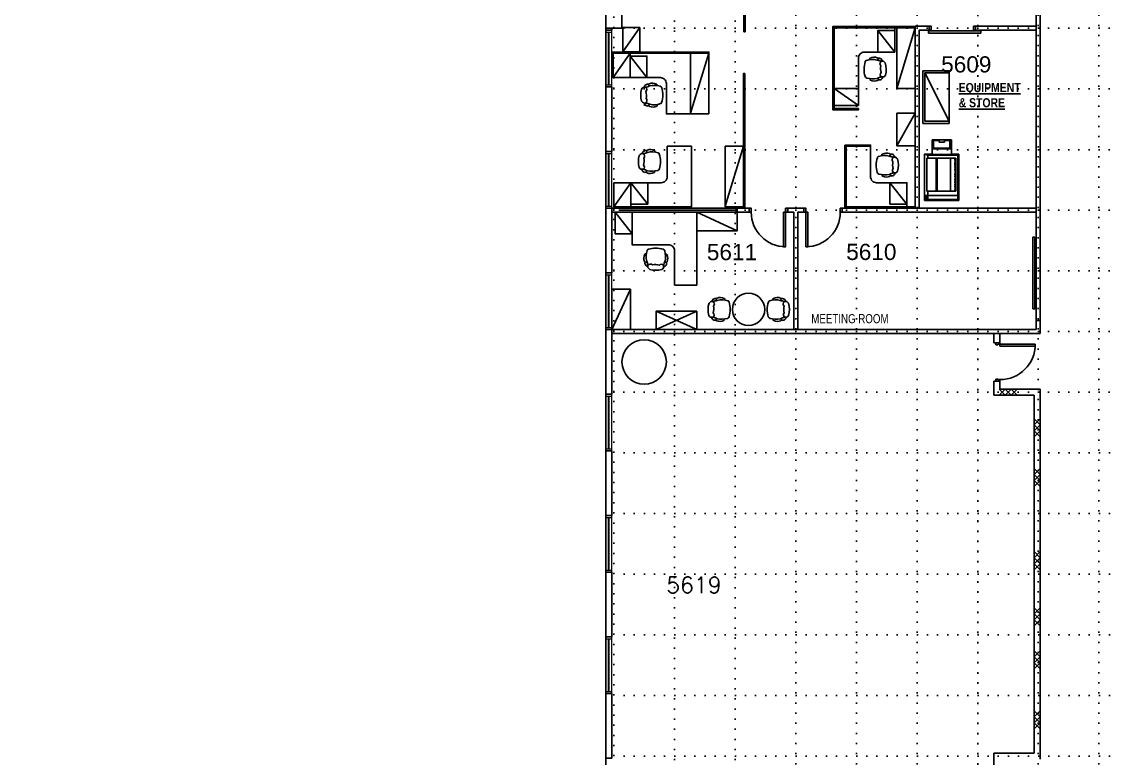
# Model space of a CAD drawing. Extents: x -68523 to 336700, y -113452 to 119396.
# Drawn here: x 218601 to 245408, y -3000 to 15214 of the extents above; entities that cross this region are included whole.
import ezdxf

# ---------------------------------------------------------------- set-up
doc = ezdxf.new("R2010")
doc.units = 0
doc.header["$LTSCALE"] = 1000
doc.header["$MEASUREMENT"] = 0
doc.linetypes.add('EC-5thFloor-s6144$0$DOT', pattern=[0.25, 0, -0.25])
doc.linetypes.add('HIDDEN', pattern=[0.375, 0.25, -0.125])
doc.layers.get('0').update_dxf_attribs({"linetype": 'CONTINUOUS'})
for name, color, linetype in [('chair', 3, 'CONTINUOUS'), ('EC-5thFloor-s6144$0$4', 9, 'EC-5thFloor-s6144$0$DOT'), ('EC-5thFloor-s6144$0$Dry-Wall', 4, 'CONTINUOUS'), ('EC-5thFloor-s6144$0$ECOLUMN', 7, 'CONTINUOUS'), ('EC-5thFloor-s6144$0$EPARTITION', 1, 'CONTINUOUS'), ('EC-5thFloor-s6144$0$ROOM-NO', 4, 'CONTINUOUS'), ('EPARTITION', 1, 'CONTINUOUS'), ('Layer1', 1, 'CONTINUOUS'), ('N-DOOR', 7, 'CONTINUOUS'), ('n-wall', 3, 'CONTINUOUS'), ('N_Fur', 41, 'CONTINUOUS'), ('Rm-No-New', 3, 'CONTINUOUS')]:
    doc.layers.add(name, color=color, linetype=linetype)
doc.layers.add('EC-5thFloor-s6144$0$EWINDOW', color=9, linetype='CONTINUOUS', lineweight=9)
doc.layers.add('EC-5thFloor-s6144$0$HATCH-LINE', color=13, linetype='CONTINUOUS', plot=False)
doc.styles.add('Arial Narrow', font='ARIALN.TTF')
doc.styles.add('EC-5thFloor-s6144$0$STANDARD', font='romans.shx')
doc.styles.add('ece-fitout$0$FREEHAND', font='ARCH2.SHX')
doc.styles.add('T1', font='arial.ttf')

# ---------------------------------------------------------------- blocks, each defined once
blk = doc.blocks.new('EC-5thFloor-s6144$0$grid-base')
for p, q in [((-24750, -73750), (-24750, 750)), ((-23250, -80350), (-23250, 750)), ((-21750, -76600), (-21750, 750)), ((-20250, -73700), (-20250, 750)), ((-18750, -73700), (-18750, 750)), ((-17250, -73700), (-17250, 750)), ((-15750, -73700), (-15750, 750)), ((-15750, -50950), (-15750, 750)), ((-14250, -73700), (-14250, 750)), ((-12750, -73700), (-12750, 750)), ((-24750, -15750), (750, -15750)), ((-24750, -17250), (750, -17250)), ((-24750, -18752), (750, -18752)), ((-24750, -20250), (750, -20250)), ((-24750, -21750), (750, -21750)), ((-24750, -23250), (750, -23250)), ((-24750, -24750), (750, -24750)), ((-10989, -26250), (-24750, -26250)), ((-10989, -27750), (-24750, -27750)), ((-10989, -29250), (-24750, -29250)), ((-10989, -30750), (-24750, -30750)), ((-10989, -32250), (-24750, -32250)), ((-10989, -33750), (-24750, -33750))]:
    blk.add_line(p, q)
blk = doc.blocks.new('EC-5thFloor-s6144$0$E-WIN1')
at = {"layer": 'EC-5thFloor-s6144$0$EWINDOW', "linetype": 'Continuous'}
for p, q in [((1399.9972, 149.9997), (0, 149.9997)), ((0, 149.9997), (0, 0)), ((0, 0), (1399.9972, 0)), ((1349.9973, 149.9997), (49.9999, 149.9997)), ((49.9999, 149.9997), (49.9999, 0)), ((49.9999, 79.99984), (1349.9973, 79.99984)), ((49.9999, 69.99986), (49.9999, 79.99984)), ((1349.9973, 69.99986), (49.9999, 69.99986)), ((49.9999, 0), (1349.9973, 0)), ((1349.9973, 0), (1349.9973, 149.9997)), ((1349.9973, 79.99984), (1349.9973, 69.99986)), ((1399.9972, 0), (1399.9972, 149.9997))]:
    blk.add_line(p, q, dxfattribs=at)
blk = doc.blocks.new('EC-5thFloor-s6144$0$DR875')
for p, q in [((868.5, 100), (868.5, 975)), ((912.5, 100), (912.5, 975)), ((0, 100), (0, 0)), ((37.5, 100), (0, 100)), ((0, 0), (50, 0)), ((37.5, 50), (37.5, 100)), ((50, 50), (37.5, 50)), ((50, 0), (50, 50)), ((868.5, 100), (912.5, 100)), ((900, 50), (912.5, 50)), ((900, 0), (900, 50)), ((950, 0), (900, 0)), ((912.5, 100), (950, 100)), ((912.5, 50), (912.5, 100)), ((950, 100), (950, 0))]:
    blk.add_line(p, q)
blk.add_arc((912.5, 100), 875, 90, 180)
blk = doc.blocks.new('EC-5thFloor-s6144$0$Block wall')
at = {"color": 1}
for p, q in [((0, 450), (-150, 300)), ((-150, 450), (0, 300)), ((0, 150), (-150, 300)), ((-150, 150), (0, 300)), ((0, 150), (-150, 0)), ((-150, 150), (0, 0))]:
    blk.add_line(p, q, dxfattribs=at)
blk = doc.blocks.new('erfqwr wtg qewrg daergaW')
at = {"color": 8, "linetype": 'ByBlock'}
for p, q in [((175532, -1266080), (175532, -1265717)), ((176014, -1265717), (175532, -1265717)), ((175713, -1265730), (175570, -1265730)), ((175570, -1265730), (175570, -1265924)), ((175713, -1265769), (175713, -1265730)), ((175845, -1265769), (175713, -1265769)), ((175975, -1265730), (175845, -1265730)), ((175845, -1265730), (175845, -1265769)), ((175975, -1265924), (175975, -1265730)), ((176014, -1266080), (176014, -1265717)), ((175427, -1266093), (175349, -1266067)), ((175570, -1265898), (175532, -1265898)), ((176014, -1265937), (175532, -1265937)), ((176014, -1266080), (175532, -1266080)), ((175570, -1265924), (175975, -1265924)), ((176014, -1265898), (175975, -1265898)), ((176199, -1266067), (176014, -1266067)), ((176173, -1266093), (176199, -1266067)), ((176199, -1267217), (176199, -1266067)), ((176121, -1266171), (175401, -1266171)), ((175401, -1266171), (175401, -1266987)), ((175427, -1266093), (175427, -1266171)), ((175427, -1266093), (176173, -1266093)), ((175634, -1266171), (175634, -1266987)), ((175660, -1266171), (175660, -1266987)), ((175992, -1266171), (175992, -1266987)), ((176109, -1266197), (176096, -1266197)), ((176096, -1266197), (176096, -1266223)), ((176096, -1266223), (176109, -1266223)), ((176096, -1266274), (176096, -1266350)), ((176109, -1266274), (176096, -1266274)), ((176096, -1266350), (176109, -1266350)), ((176109, -1266171), (176109, -1266987)), ((176121, -1266171), (176121, -1266987)), ((176173, -1266093), (176173, -1267191)), ((176096, -1266376), (176096, -1266402)), ((176109, -1266376), (176096, -1266376)), ((176096, -1266402), (176109, -1266402)), ((176096, -1266441), (176096, -1266467)), ((176109, -1266441), (176096, -1266441)), ((176096, -1266467), (176109, -1266467)), ((176096, -1266556), (176096, -1266582)), ((176109, -1266556), (176096, -1266556)), ((176096, -1266582), (176109, -1266582)), ((176096, -1266608), (176096, -1266634)), ((176109, -1266608), (176096, -1266608)), ((176096, -1266634), (176109, -1266634)), ((176096, -1266685), (176096, -1266711)), ((176109, -1266685), (176096, -1266685)), ((176096, -1266711), (176109, -1266711)), ((176096, -1266746), (176096, -1266772)), ((176109, -1266746), (176096, -1266746)), ((176096, -1266772), (176109, -1266772)), ((176096, -1266811), (176096, -1266837)), ((176109, -1266811), (176096, -1266811)), ((176096, -1266837), (176109, -1266837)), ((176096, -1266863), (176096, -1266889)), ((176109, -1266863), (176096, -1266863)), ((176096, -1266889), (176109, -1266889)), ((176199, -1267091), (175349, -1267091)), ((175401, -1266987), (176121, -1266987)), ((175401, -1267185), (175401, -1267105)), ((175401, -1267105), (175414, -1267105)), ((175414, -1267105), (175414, -1267185)), ((175427, -1266987), (175427, -1267191)), ((176096, -1266941), (176096, -1266966)), ((176109, -1266941), (176096, -1266941)), ((176096, -1266966), (176109, -1266966)), ((175427, -1267191), (175349, -1267217)), ((175349, -1267217), (176199, -1267217)), ((175414, -1267185), (175401, -1267185)), ((176173, -1267191), (175427, -1267191)), ((176173, -1267191), (176199, -1267217))]:
    blk.add_line(p, q, dxfattribs=at)
at = {"color": 8, "linetype": 'HIDDEN', "ltscale": 60}
for p, q in [((175365, -1267185), (175365, -1267105)), ((175376, -1267185), (175376, -1267105)), ((175386, -1267185), (175386, -1267105))]:
    blk.add_line(p, q, dxfattribs=at)
at = {"color": 8, "linetype": 'ByBlock'}
blk.add_lwpolyline([(175349, -1267217), (175349, -1266067), (175532, -1266067)], dxfattribs=at)
blk = doc.blocks.new('Chair')
at = {"layer": 'chair'}
for points in [[(696, 241, -0.08073), (735, 342, 0.095163), (727, 600, 0.186837), (685, 642, 0.154629), (321, 639, 0.427425), (292, 612, 0.165672), (279, 349, -0.020853), (308, 245, -3.794507)], [(279, 349, -0.744345), (221, 341, -0.209175), (231, 516, -0.689638), (267, 521, -0.689638)], [(309, 216, -0.534567), (240, 324, 0.608356)], [(696, 209, 0.534567), (766, 316, -0.608356)], [(730, 333, 0.635952), (785, 333, 0.209175), (778, 508, 0.734215), (741, 512)]]:
    blk.add_lwpolyline(points, format="xyb", dxfattribs=at)
blk.add_lwpolyline([(696, 241), (695, 181, -0.117598), (653, 141, -0.149873), (352, 144, -0.121311), (310, 186), (308, 245, -0.463458), (420, 254, -0.132891), (591, 246, -0.488609), (696, 241)], format="xyb", close=True, dxfattribs=at)
blk = doc.blocks.new('A$Ca25f92d0')
at = {"layer": 'Layer1'}
blk.add_line((0, 0), (420, 530), dxfattribs=at)
blk.add_lwpolyline([(0, 0), (420, 0), (420, 530), (0, 530)], close=True, dxfattribs=at)

msp = doc.modelspace()

# ---------------------------------------------------------------- linework, layer by layer
at = {"layer": 'EC-5thFloor-s6144$0$Dry-Wall'}
for p, q in [((242650.1, 7500), (242650.1, 7275)), ((242800.1, 7275), (242650.1, 7275)), ((242800.1, 7500), (242800.1, 7275)), ((242800.1, 6325), (242650.1, 6325)), ((242650.1, 6325), (242650.1, 5975)), ((242800.1, 6325), (242800.1, 6125)), ((243650.1, 5975), (242650.1, 5975)), ((243800.1, 6125), (242800.1, 6125)), ((243650.1, 5975), (243650.1, -2875)), ((243800.1, 6125), (243800.1, -3025)), ((243650.1, -2875), (242650.1, -2875)), ((242650.1, -3225), (242650.1, -2875))]:
    msp.add_line(p, q, dxfattribs=at)
at = {"layer": 'EC-5thFloor-s6144$0$ECOLUMN'}
msp.add_lwpolyline([(233200, 16250), (233200, 16600), (233050, 16600), (233050, 15000), (233200, 15000), (233200, 15050)], dxfattribs=at)
for points in [[(233050, 15050), (233450, 15050), (233450, 16250), (233050, 16250)], [(233200, 13600), (233050, 13600), (233050, 12000), (233200, 12000)], [(233200, 10600), (233050, 10600), (233050, 9000), (233200, 9000)], [(233200, 7600), (233050, 7600), (233050, 6000), (233200, 6000)], [(233200, 4600), (233050, 4600), (233050, 3000), (233200, 3000)], [(233200, 1600), (233050, 1600), (233050, 0), (233200, 0)], [(233200, -1400), (233050, -1400), (233050, -3000), (233200, -3000)]]:
    msp.add_lwpolyline(points, close=True, dxfattribs=at)
msp.add_circle((234000, 6800), 550, dxfattribs=at)
at = {"layer": 'EC-5thFloor-s6144$0$EPARTITION', "color": 1, "linetype": 'Continuous'}
for p, q in [((243700, 7825), (243700, 7600)), ((243800, 7825), (243700, 7825)), ((243800, 7825), (243800, 7500))]:
    msp.add_line(p, q, dxfattribs=at)
at = {"layer": 'EC-5thFloor-s6144$0$EPARTITION'}
for p, q in [((233199.9, 7600), (243700, 7600)), ((233199.9, 7500), (243800, 7500))]:
    msp.add_line(p, q, dxfattribs=at)
at = {"layer": 'EC-5thFloor-s6144$0$HATCH-LINE'}
msp.add_lwpolyline([(258950, 6100), (258950, 13500), (259550, 13500), (259550, 24100), (258950, 24100), (258950, 31750), (258950, 31750), (258950, 31750), (233362, 31750), (233362, 17850), (233050, 17850), (233050, 17850), (233050, 17850), (233050, 17850), (233050, 17850), (233050, -18050), (233050, -18050), (218424.9, -18049.9), (218424.9, -18049.9), (218424.9, -38550), (217000, -38550), (217000, -49550)], dxfattribs=at)
at = {"layer": 'EPARTITION'}
for p, q in [((233199.9, 7600), (243700, 7600)), ((233199.9, 7500), (243800, 7500))]:
    msp.add_line(p, q, dxfattribs=at)
at = {"layer": 'Layer1'}
for p, q in [((233476.2, 14468.8), (233896.2, 15068.8)), ((240250, 13564), (240700, 15064)), ((233230, 13832), (233650, 14432)), ((235599.8, 14432), (235150, 12949.9)), ((240944.8, 13950), (241544.8, 12750)), ((238700, 13564), (239300, 13144)), ((240250, 12148), (240700, 12948)), ((236455.1, 12132), (236005.3, 10649.9)), ((233250, 10632), (233670, 11232)), ((236300, 10040), (235300, 10500)), ((233659.9, 8600), (233199.9, 7600)), ((234300.2, 7600), (235300.2, 8060)), ((234300.2, 8060), (235300.2, 7600))]:
    msp.add_line(p, q, dxfattribs=at)
for points in [[(236466.1, 14963.7), (236498.1, 14963.7), (236498.1, 16763.7), (236466.1, 16763.7)], [(233896.2, 15068.8), (233476.2, 15068.8), (233476.2, 14468.8), (233896.2, 14468.8)], [(238668, 15064), (238700, 15064), (238700, 15096), (238668, 15096)], [(238668, 13564), (238668, 15064), (238700, 15064), (238700, 13564)], [(240200, 15064), (238700, 15064), (238700, 15096), (240200, 15096)], [(240200, 15064), (240700, 15064), (240700, 15096), (240200, 15096)], [(240250, 15064), (240250, 13564), (240700, 13564), (240700, 15064)], [(233200, 14432), (233650, 14432), (233650, 14464), (233200, 14464)], [(233650, 14432), (233230, 14432), (233230, 13832), (233650, 13832)], [(235150, 14464), (235150, 14432), (233650, 14432), (233650, 14464)], [(235150, 14432), (235600, 14432), (235600, 14464), (235150, 14464)], [(235599.8, 12931.9), (235599.8, 14432), (235150, 14432), (235150, 12931.9)], [(240894.8, 14000), (241544.8, 14000), (241544.8, 12700), (240894.8, 12700)], [(241544.8, 12750), (240944.8, 12750), (240944.8, 13950), (241544.8, 13950)], [(236455.1, 12132), (236487.1, 12132), (236487.1, 13932), (236455.1, 13932)], [(236455.1, 13032), (236487.1, 13032), (236487.1, 13932), (236455.1, 13932)], [(238668, 13064), (238700, 13064), (238700, 13564), (238668, 13564)], [(239300, 13144), (239300, 13564), (238700, 13564), (238700, 13144)], [(238668, 13064), (238700, 13064), (238700, 13032), (238668, 13032)], [(238700, 13032), (239300, 13032), (239300, 13064), (238700, 13064)], [(240250, 12948), (240250, 12148), (240700, 12148), (240700, 12948)], [(236455.1, 10631.9), (236455.1, 12132), (236005.3, 12132), (236005.3, 10631.9)], [(236455.1, 10632), (236455.1, 12132), (236487.1, 12132), (236487.1, 10632)], [(238968, 12164), (239000, 12164), (239000, 12132), (238968, 12132)], [(238968, 10632), (238968, 12132), (239000, 12132), (239000, 10632)], [(239000, 12132), (239600, 12132), (239600, 12164), (239000, 12164)], [(233670, 11232), (233250, 11232), (233250, 10632), (233670, 10632)], [(235300, 10500), (235300, 10040), (236300, 10040), (236300, 10500)], [(236487.1, 10600), (236487.1, 10632), (236455.1, 10632), (236455.1, 10600)], [(238968.1, 10600), (239000.1, 10600), (239000.1, 10632), (238968.1, 10632)], [(239000, 10600), (240700, 10600), (240700, 10632), (239000, 10632)], [(233199.9, 7600), (233659.9, 7600), (233659.9, 8600), (233199.9, 8600)], [(235300.2, 8060), (235300.2, 7600), (234300.2, 7600), (234300.2, 8060)]]:
    msp.add_lwpolyline(points, close=True, dxfattribs=at)
for points in [[(240200, 14464), (240200, 15064), (238700, 15064), (238700, 13564), (239300, 13564), (239300, 14314, -0.4142136), (239450, 14464)], [(233650, 13832), (233650, 14432), (235150, 14432), (235150, 12932), (234550, 12932), (234550, 13682, 0.4142136), (234400, 13832)], [(234570, 12132), (235170, 12132), (235170, 10632), (233670, 10632), (233670, 11232), (234420, 11232, 0.4142136), (234570, 11382)], [(240500.1, 11232), (240500.1, 10632), (239000.1, 10632), (239000.1, 12132), (239600.1, 12132), (239600.1, 11382, 0.4142136), (239750.1, 11232)], [(234750, 8700), (235300, 8700), (235300, 10500), (233700, 10500), (233700, 9700), (234600, 9700, -0.4142136), (234750, 9550)]]:
    msp.add_lwpolyline(points, format="xyb", close=True, dxfattribs=at)
msp.add_circle((236582.1, 8099.5), 400, dxfattribs=at)
at = {"layer": 'N-DOOR'}
for points in [[(241100, 15000), (241100, 15100), (241050, 15100), (241050, 15000)], [(242150, 15000), (242150, 15100), (242200, 15100), (242200, 15000)]]:
    msp.add_lwpolyline(points, close=True, dxfattribs=at)
at = {"layer": 'N-DOOR', "color": 7, "linetype": 'Continuous'}
for points in [[(242332, 14931.5), (241037.2, 14931.5), (241037.2, 14985.5), (242332, 14985.5)], [(236600, 10500), (236650, 10500), (236650, 10600), (236600, 10600)], [(237500, 10500), (237450, 10500), (237450, 9650), (237500, 9650)], [(237500, 10500), (237550, 10500), (237550, 10600), (237500, 10600)], [(238000, 10500), (237950, 10500), (237950, 10600), (238000, 10600)], [(238000, 10500), (238050, 10500), (238050, 9650), (238000, 9650)], [(238900, 10500), (238850, 10500), (238850, 10600), (238900, 10600)]]:
    msp.add_lwpolyline(points, close=True, dxfattribs=at)
for centre, start, end in [((237500, 10500), 180, 270), ((238000, 10500), 270, 0)]:
    msp.add_arc(centre, 850, start, end, dxfattribs=at)
at = {"layer": 'n-wall', "linetype": 'Continuous'}
for p, q in [((243700, 15486.7), (243700, 7600)), ((243800, 15486.7), (243800, 7500)), ((243700, 14550), (243700, 15163.9))]:
    msp.add_line(p, q, dxfattribs=at)
at = {"layer": 'n-wall', "color": 1, "linetype": 'Continuous'}
for p, q in [((236275, 10550), (233375, 10550)), ((236275, 10600), (236275, 10500)), ((236300, 10600), (236300, 10500))]:
    msp.add_line(p, q, dxfattribs=at)
at = {"layer": 'n-wall', "color": 1}
msp.add_line((240800, 10600), (240700, 10600), dxfattribs=at)
at = {"layer": 'n-wall', "linetype": 'Continuous'}
for points in [[(240800, 10600), (240800, 14007.4), (240800, 14750), (240800, 15000), (241050, 15000), (241050, 15100), (240800, 15100), (240800, 15100), (240700, 15100), (240700, 15100), (240700, 15000), (240700, 14750), (240700, 14007.4)], [(240700, 14007.4), (240700, 10600)], [(233200, 10500), (236600, 10500), (236600, 10600), (233200, 10600)], [(237700, 10600), (237700, 10600), (237800, 10600), (237950, 10600), (237950, 10500), (237800, 10500), (237800, 7600), (237700, 7600), (237700, 10500)], [(243700, 10500), (238900, 10500), (238900, 10600), (240700, 10600)], [(240800, 10600), (243700, 10600)]]:
    msp.add_lwpolyline(points, dxfattribs=at)
msp.add_lwpolyline([(242200, 15100), (242200, 15000), (243700, 15000), (243700, 15100)], close=True, dxfattribs=at)
at = {"layer": 'n-wall', "color": 1, "linetype": 'Continuous'}
msp.add_lwpolyline([(236300, 10600), (236275, 10600), (236275, 10500), (236300, 10500)], close=True, dxfattribs=at)
at = {"layer": 'n-wall'}
msp.add_lwpolyline([(237700, 10600), (237550, 10600), (237550, 10500), (237700, 10500)], dxfattribs=at)
at = {"layer": 'N_Fur'}
msp.add_lwpolyline([(243665.6, 9888.2), (243665.6, 8117.2), (243615.6, 8117.2), (243615.6, 9888.2), (243665.6, 9888.2)], dxfattribs=at)
msp.add_lwpolyline([(243665.6, 9888.2), (243665.6, 8117.2), (243615.6, 8117.2), (243615.6, 9888.2), (243665.6, 9888.2)], dxfattribs=at)
msp.add_point((234000, 13150), dxfattribs=at)

# ---------------------------------------------------------------- block references
at = {"xscale": -1}
for name, p, rotation in [('EC-5thFloor-s6144$0$DR875', (242700.1, 6325), 270), ('EC-5thFloor-s6144$0$Block wall', (242780.7, 6125), 269.9999936270358)]:
    msp.add_blockref(name, p, dxfattribs=dict(at, rotation=rotation))
for p in [(243800.1, 4947.5), (243800.1, 3719), (243800.1, 1660.8), (243800.1, 273.8), (243800.1, -791.4), (243800.1, -2273.1)]:
    msp.add_blockref('EC-5thFloor-s6144$0$Block wall', p)
at = {"layer": 'EC-5thFloor-s6144$0$4'}
msp.add_blockref('EC-5thFloor-s6144$0$grid-base', (258000, 30800), dxfattribs=at)
at = {"layer": 'EC-5thFloor-s6144$0$EWINDOW', "linetype": 'Continuous', "rotation": 90}
for p in [(233200, 13600), (233200, 10600), (233200, 7600), (233200, 4600), (233200, 1600), (233200, -1400)]:
    msp.add_blockref('EC-5thFloor-s6144$0$E-WIN1', p, dxfattribs=at)
at = {"layer": 'Layer1', "xscale": -1}
msp.add_blockref('A$Ca25f92d0', (240200, 14464), dxfattribs=at)
for name, p, rotation in [('A$Ca25f92d0', (233650, 14362), 180), ('Chair', (240108.4, 14544.9), 90), ('Chair', (233793.8, 12894.8), 270), ('Chair', (240408.4, 12171.4), 90), ('Chair', (240408.4, 12171.4), 90), ('A$Ca25f92d0', (233670, 11232), 180), ('A$Ca25f92d0', (240080.1, 11232), 180), ('A$Ca25f92d0', (233280, 10500), 180), ('Chair', (237713.2, 8602.5), 90)]:
    msp.add_blockref(name, p, dxfattribs=dict(at, rotation=rotation))
at = {"layer": 'Layer1'}
for name, p in [('erfqwr wtg qewrg daergaW', (65588.3, 1278007.7)), ('Chair', (233784.3, 8946.3))]:
    msp.add_blockref(name, p, dxfattribs=at)
at = {"layer": 'Layer1', "rotation": 270}
for p in [(233736.1, 12260.1), (235460.9, 8602.5)]:
    msp.add_blockref('Chair', p, dxfattribs=at)

# ---------------------------------------------------------------- texts
at = {"layer": 'EC-5thFloor-s6144$0$ROOM-NO', "style": 'EC-5thFloor-s6144$0$STANDARD'}
msp.add_text('5619', height=400, dxfattribs=at).set_placement((234545.9, 1085.4))
at = {"layer": 'n-wall', "style": 'ece-fitout$0$FREEHAND', "width": 0.8}
msp.add_text('MEETING ROOM', height=225, dxfattribs=at).set_placement((238133.8, 7758.2))
at = {"layer": 'N_Fur', "color": 1, "linetype": 'Continuous', "insert": (241780.5, 13697.1), "char_height": 225, "attachment_point": 1, "style": 'Arial Narrow'}
msp.add_mtext_dynamic_manual_height_columns('{\\fArial Narrow|b1|i0|c0|p34;\\LEQUIPMENT & STORE}', width=1644.342, gutter_width=240, heights=[0], dxfattribs=at)
at = {"layer": 'Rm-No-New', "style": 'T1'}
for s, p in [('5609', (241346.9, 13957.9)), ('5611', (235550.4, 9316.8)), ('5610', (238998.3, 9321))]:
    msp.add_text(s, height=400, dxfattribs=at).set_placement(p)

doc.saveas('drawing.dxf')
